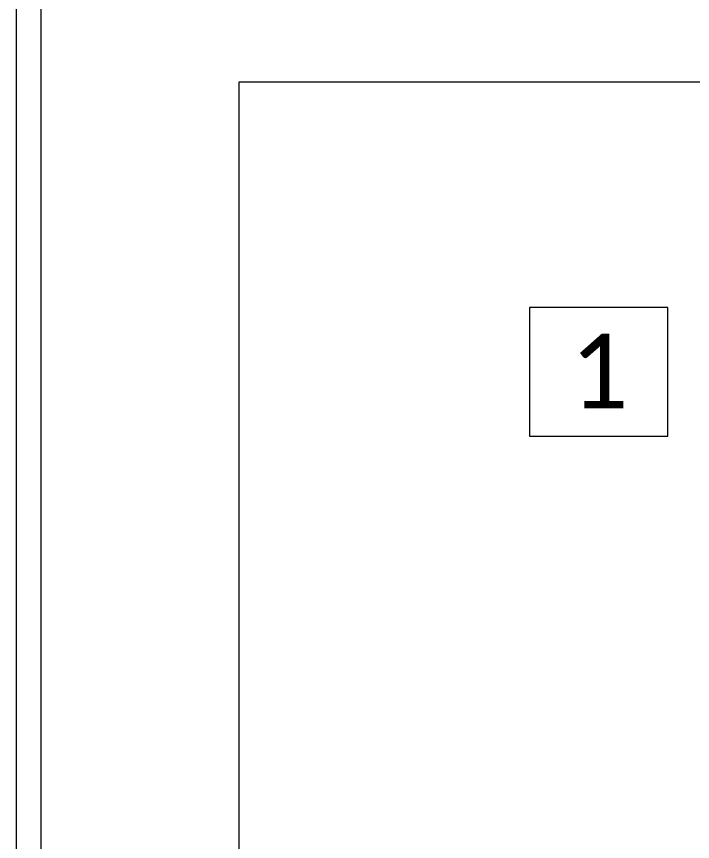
# Model space of a CAD drawing. Header units: millimetres. Extents: x 0 to 7790, y 0 to 17467.
# Drawn here: x 0 to 136.7, y 10591.5 to 10758.2 of the extents above; entities that cross this region are included whole.
import ezdxf

# ---------------------------------------------------------------- set-up
doc = ezdxf.new("R2010")
doc.units = ezdxf.units.MM
doc.layers.add('_MB_pomocnicze_niedrukowane', color=220, linetype='Continuous', lineweight=15, plot=False)
doc.layers.add('_MB_ramka_0.15', color=124, linetype='Continuous', lineweight=15)
doc.layers.add('_MB_tekst_0.25', color=40, linetype='Continuous', lineweight=25)
doc.styles.add('_MB_Calibri_Light_2.5', font='calibril.ttf', dxfattribs={"height": 2.5})

msp = doc.modelspace()

# ---------------------------------------------------------------- linework, layer by layer
at = {"layer": '_MB_pomocnicze_niedrukowane'}
msp.add_lwpolyline([(45, 10745), (7745, 10745), (7745, 45), (45, 45)], close=True, dxfattribs=at)
at = {"layer": '_MB_ramka_0.15'}
for points in [[(0, 10925), (7790, 10925), (7790, 0), (0, 0)], [(5, 10920), (7785, 10920), (7785, 5), (5, 5)], [(45, 10745), (2545, 10745), (2545, 8145), (45, 8145)], [(103.726, 10673.4), (131.726, 10673.4), (131.726, 10699.4), (103.726, 10699.4)]]:
    msp.add_lwpolyline(points, close=True, dxfattribs=at)

# ---------------------------------------------------------------- texts
at = {"layer": '_MB_tekst_0.25', "insert": (117.873, 10686.558), "char_height": 15, "width": 19.52774, "attachment_point": 5, "style": '_MB_Calibri_Light_2.5'}
msp.add_mtext('{\\fCalibri Light|b0|i0|c238|p34;1}', dxfattribs=at)

doc.saveas('drawing.dxf')
